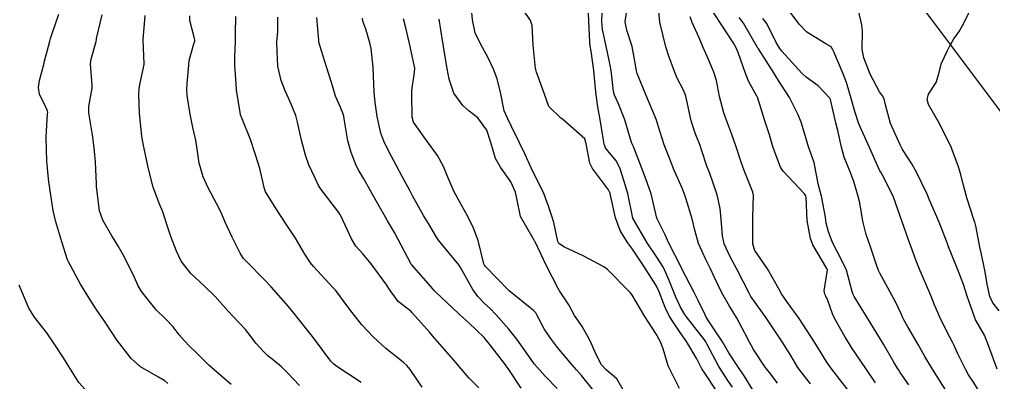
# Model space of a CAD drawing. Header units: metres. Extents: x 318500 to 325275, y 7408834 to 7428799.
# Drawn here: x 321874.3 to 321953.8, y 7423272.4 to 7423302 of the extents above; entities that cross this region are included whole.
import ezdxf

# ---------------------------------------------------------------- set-up
doc = ezdxf.new("R2010")
doc.units = ezdxf.units.M
doc.header["$MEASUREMENT"] = 0
for name, color, linetype in [('Curvas de Nivel 1m', 11, 'Continuous'), ('Curvas de Nivel 5m', 15, 'Continuous'), ('Vias Primárias', 230, 'Continuous')]:
    doc.layers.add(name, color=color, linetype=linetype)

msp = doc.modelspace()

# ---------------------------------------------------------------- linework, layer by layer
at = {"layer": 'Curvas de Nivel 1m', "flags": 128}
for points, elevation in [([(321931.182, 7423271.71), (321930.175, 7423273.243), (321929.976, 7423273.521), (321929.871, 7423273.725), (321929.584, 7423274.334), (321928.735, 7423275.742), (321928.221, 7423276.465), (321927.34, 7423277.764), (321926.977, 7423278.498), (321926.512, 7423279.776), (321926.268, 7423280.298), (321925.313, 7423281.79), (321924.312, 7423283.279), (321923.923, 7423283.806), (321923.303, 7423284.789), (321922.948, 7423285.821), (321922.536, 7423287.659), (321922.492, 7423287.828), (321922.374, 7423288.096), (321921.051, 7423289.85), (321920.84, 7423290.289), (321920.533, 7423291.858), (321920.426, 7423292.271), (321918.595, 7423293.879), (321918.451, 7423293.976), (321917.482, 7423294.916), (321917.142, 7423295.9), (321916.497, 7423297.696), (321916.435, 7423297.911), (321916.416, 7423297.996), (321916.2, 7423299.915), (321916.131, 7423301.501), (321916.008, 7423301.918), (321914.797, 7423303.717)], 819), ([(321938.844, 7423272.287), (321938.175, 7423273.142), (321937.831, 7423273.623), (321937.236, 7423274.588), (321936.599, 7423275.636), (321936.219, 7423276.21), (321935.229, 7423277.655), (321934.827, 7423278.242), (321934.254, 7423279.02), (321933.988, 7423279.405), (321933.833, 7423279.676), (321933.391, 7423280.565), (321932.811, 7423281.692), (321932.304, 7423282.646), (321931.814, 7423283.705), (321931.672, 7423284.361), (321931.567, 7423285.708), (321931.466, 7423286.596), (321931.233, 7423287.711), (321930.603, 7423289.511), (321930.523, 7423289.719), (321930.403, 7423290.05), (321929.986, 7423291.297), (321929.834, 7423291.729), (321929.439, 7423292.731), (321929.11, 7423293.74), (321928.73, 7423295.492), (321928.678, 7423295.747), (321928.635, 7423295.902), (321928.485, 7423296.223), (321927.959, 7423297.222), (321927.739, 7423297.761), (321927.283, 7423299.004), (321927.041, 7423299.772), (321926.56, 7423301.78), (321926.35, 7423303.782)], 823), ([(321928.161, 7423271.895), (321927.243, 7423273.759), (321926.829, 7423275.142), (321926.57, 7423275.775), (321926.219, 7423276.393), (321925.317, 7423277.789), (321924.258, 7423279.566), (321924.157, 7423279.699), (321924.048, 7423279.803), (321922.287, 7423281.607), (321921.992, 7423281.833), (321920.303, 7423282.714), (321918.769, 7423283.418), (321918.318, 7423283.739), (321918.237, 7423283.881), (321917.888, 7423285.439), (321917.756, 7423285.889), (321917.472, 7423286.774), (321917.057, 7423287.9), (321916.389, 7423289.208), (321916.037, 7423289.914), (321915.534, 7423291.042), (321915.103, 7423291.93), (321914.44, 7423293.264), (321914.105, 7423293.943), (321913.855, 7423294.547), (321913.577, 7423295.949), (321913.28, 7423297.161), (321912.977, 7423297.955), (321912.515, 7423298.929), (321911.93, 7423299.969), (321911.486, 7423300.923), (321911.274, 7423301.979), (321911.113, 7423303.441)], 818), ([(321952.544, 7423271.805), (321952.17, 7423272.424), (321951.764, 7423273.024), (321951.52, 7423273.44), (321950.861, 7423274.79), (321950.555, 7423275.455), (321950.439, 7423275.682), (321950.219, 7423276.081), (321949.51, 7423277.467), (321948.938, 7423278.789), (321948.666, 7423279.476), (321948.274, 7423280.436), (321947.813, 7423281.487), (321947.488, 7423282.306), (321947.037, 7423283.499), (321946.845, 7423284.022), (321946.34, 7423285.51), (321945.626, 7423287.521), (321944.858, 7423289.068), (321944.592, 7423289.537), (321944.524, 7423289.661), (321944.404, 7423289.913), (321943.663, 7423291.548), (321943.004, 7423292.992), (321942.766, 7423293.557), (321942.464, 7423294.493), (321942.171, 7423295.565), (321941.789, 7423296.866), (321941.52, 7423297.575), (321940.75, 7423299.363), (321940.648, 7423299.588), (321940.533, 7423299.758), (321940.114, 7423300.019), (321938.55, 7423300.963), (321937.922, 7423301.626), (321936.578, 7423303.432)], 828), ([(321954.097, 7423273.486), (321953.395, 7423275.412), (321953.052, 7423276.248), (321952.381, 7423277.428), (321952.329, 7423277.517), (321952.243, 7423277.736), (321951.793, 7423278.975), (321951.645, 7423279.439), (321951.344, 7423280.374), (321950.938, 7423281.45), (321950.313, 7423282.996), (321950.12, 7423283.462), (321949.997, 7423283.789), (321949.354, 7423285.47), (321948.578, 7423287.267), (321948.489, 7423287.479), (321948.374, 7423287.752), (321947.534, 7423289.493), (321947.125, 7423290.217), (321946.418, 7423291.31), (321946.346, 7423291.438), (321946.307, 7423291.512), (321946.161, 7423291.777), (321945.392, 7423293.526), (321944.963, 7423295.042), (321944.876, 7423295.534), (321944.733, 7423295.786), (321944.486, 7423296.105), (321943.711, 7423297.548), (321943.199, 7423298.874), (321943.074, 7423299.555), (321943.085, 7423301.021), (321943.055, 7423301.555), (321942.58, 7423303.56)], 829), ([(321886.397, 7423272.306), (321886.153, 7423272.534), (321885.636, 7423272.837), (321884.17, 7423273.674), (321883.403, 7423274.342), (321882.203, 7423275.907), (321881.901, 7423276.365), (321881.229, 7423277.384), (321880.536, 7423278.385), (321880.237, 7423278.826), (321879.274, 7423280.4), (321878.287, 7423282.227), (321878.213, 7423282.411), (321877.749, 7423283.863), (321877.585, 7423284.421), (321877.259, 7423285.493), (321877.021, 7423286.43), (321876.784, 7423288.013), (321876.727, 7423288.435), (321876.68, 7423288.743), (321876.514, 7423290.438), (321876.453, 7423292.406), (321876.458, 7423292.439), (321876.577, 7423294.309), (321876.585, 7423294.438), (321876.569, 7423294.556), (321876.454, 7423294.801), (321875.917, 7423295.9), (321875.824, 7423296.45), (321875.911, 7423297.016), (321876.285, 7423298.443), (321876.331, 7423298.615), (321876.513, 7423299.314), (321876.745, 7423300.218), (321876.814, 7423300.436), (321876.947, 7423300.846), (321877.494, 7423302.426)], 808), ([(321891.571, 7423272.236), (321890.172, 7423273.418), (321889.736, 7423273.819), (321889.263, 7423274.264), (321888.721, 7423274.805), (321888.196, 7423275.325), (321887.724, 7423275.808), (321887.327, 7423276.293), (321886.837, 7423276.922), (321886.222, 7423277.55), (321885.448, 7423278.318), (321884.252, 7423279.811), (321883.952, 7423280.335), (321883.659, 7423280.95), (321882.994, 7423282.349), (321882.751, 7423282.81), (321882.302, 7423283.579), (321882.005, 7423284.063), (321881.814, 7423284.367), (321881.08, 7423285.627), (321880.8, 7423286.383), (321880.595, 7423288.158), (321880.57, 7423288.387), (321880.558, 7423288.573), (321880.487, 7423290.389), (321880.403, 7423291.256), (321880.262, 7423292.392), (321880.234, 7423292.581), (321879.934, 7423294.395), (321879.935, 7423294.915), (321880.214, 7423296.393), (321880.224, 7423296.642), (321880.08, 7423298.394), (321880.132, 7423298.768), (321880.527, 7423300.205), (321880.565, 7423300.354), (321880.569, 7423300.389), (321880.579, 7423300.438), (321881.033, 7423302.383)], 809), ([(321902.163, 7423272.382), (321901.128, 7423273.064), (321900.176, 7423273.696), (321899.934, 7423273.88), (321899.69, 7423274.127), (321898.21, 7423276.15), (321896.594, 7423278.166), (321896.236, 7423278.594), (321894.821, 7423280.192), (321894.269, 7423280.78), (321892.83, 7423282.222), (321892.574, 7423282.507), (321892.297, 7423282.94), (321891.64, 7423284.237), (321891.051, 7423285.521), (321890.731, 7423286.246), (321890.351, 7423286.989), (321889.684, 7423288.26), (321889.277, 7423289.165), (321888.95, 7423290.272), (321888.697, 7423291.994), (321888.647, 7423292.277), (321888.434, 7423293.198), (321888.226, 7423294.283), (321887.972, 7423295.795), (321887.934, 7423296.288), (321887.98, 7423296.785), (321888.094, 7423298.286), (321888.131, 7423298.66), (321888.526, 7423300.01), (321888.585, 7423300.223), (321888.59, 7423300.279), (321888.587, 7423300.335), (321888.533, 7423300.57), (321888.182, 7423301.921), (321888.191, 7423302.285)], 811), ([(321907.15, 7423272.025), (321906.738, 7423272.603), (321906.174, 7423273.458), (321905.906, 7423273.773), (321905.59, 7423274.049), (321904.197, 7423275.177), (321903.178, 7423276.08), (321902.225, 7423277.093), (321901.429, 7423278.102), (321900.922, 7423278.785), (321900.256, 7423279.683), (321900.065, 7423279.93), (321899.895, 7423280.125), (321898.285, 7423281.85), (321898.039, 7423282.153), (321897.584, 7423282.871), (321896.802, 7423284.165), (321896.321, 7423284.898), (321895.479, 7423286.183), (321894.366, 7423287.955), (321894.278, 7423288.201), (321893.93, 7423289.751), (321893.787, 7423290.209), (321893.486, 7423291.132), (321893.134, 7423292.219), (321892.445, 7423293.903), (321892.325, 7423294.231), (321892.284, 7423294.4), (321892.009, 7423296.235), (321891.955, 7423296.758), (321891.858, 7423298.236), (321891.85, 7423298.897), (321891.908, 7423300.236), (321891.927, 7423300.845), (321891.949, 7423302.236)], 812), ([(321911.772, 7423271.966), (321910.969, 7423272.779), (321910.177, 7423273.7), (321909.931, 7423273.992), (321908.209, 7423275.96), (321908.164, 7423276.011), (321907.767, 7423276.467), (321906.369, 7423278.038), (321906.31, 7423278.109), (321906.241, 7423278.172), (321905.192, 7423278.999), (321904.425, 7423280.068), (321904.264, 7423280.33), (321902.987, 7423282.083), (321902.298, 7423282.874), (321901.728, 7423283.522), (321901.39, 7423284.104), (321900.529, 7423285.925), (321900.428, 7423286.119), (321900.342, 7423286.256), (321898.902, 7423288.142), (321898.695, 7423288.467), (321898.38, 7423289.1), (321897.912, 7423290.155), (321897.632, 7423290.928), (321897.295, 7423292.161), (321896.981, 7423293.625), (321896.83, 7423294.166), (321896.459, 7423295.106), (321896.121, 7423295.83), (321895.966, 7423296.178), (321895.645, 7423297.02), (321895.382, 7423298.187), (321895.322, 7423299.383), (321895.298, 7423300.188), (321895.369, 7423301.018), (321895.383, 7423302.188)], 813), ([(321915.234, 7423271.919), (321914.176, 7423273.526), (321914.007, 7423273.762), (321913.871, 7423273.935), (321912.759, 7423275.394), (321912.308, 7423275.959), (321912.212, 7423276.063), (321910.951, 7423277.257), (321910.239, 7423277.911), (321910.153, 7423277.991), (321908.258, 7423279.77), (321908.145, 7423279.898), (321908.051, 7423280.013), (321906.289, 7423282.004), (321906.262, 7423282.04), (321906.223, 7423282.109), (321905.188, 7423284.057), (321904.881, 7423284.617), (321904.335, 7423285.573), (321904.044, 7423286.073), (321903.641, 7423286.786), (321902.912, 7423288.085), (321902.379, 7423289.014), (321901.979, 7423289.69), (321901.768, 7423290.099), (321901.349, 7423291.163), (321901.077, 7423292.11), (321900.814, 7423293.745), (321900.748, 7423294.116), (321900.689, 7423294.353), (321900.458, 7423294.911), (321900.078, 7423295.738), (321899.957, 7423296.128), (321899.756, 7423296.855), (321899.354, 7423298.137), (321898.797, 7423299.875), (321898.728, 7423300.147), (321898.71, 7423300.325), (321898.55, 7423302.15)], 814), ([(321934.161, 7423271.74), (321933.438, 7423272.947), (321932.912, 7423273.689), (321932.197, 7423274.8), (321931.663, 7423275.705), (321930.519, 7423277.434), (321930.333, 7423277.719), (321930.242, 7423277.908), (321929.666, 7423279.141), (321929.36, 7423279.734), (321928.331, 7423281.708), (321928.312, 7423281.75), (321928.291, 7423281.789), (321927.291, 7423283.765), (321926.99, 7423284.434), (321926.34, 7423285.736), (321926.321, 7423285.78), (321926.314, 7423285.807), (321925.833, 7423287.785), (321925.559, 7423288.611), (321925.103, 7423289.793), (321924.418, 7423291.56), (321924.345, 7423291.726), (321924.31, 7423291.802), (321924.248, 7423291.977), (321923.693, 7423293.811), (321923.169, 7423295.12), (321922.859, 7423295.824), (321922.782, 7423296.125), (321922.585, 7423297.829), (321922.507, 7423298.28), (321922.161, 7423299.836), (321921.883, 7423301.179), (321921.813, 7423301.841), (321921.856, 7423302.545)], 821), ([(321936.167, 7423272.345), (321935.609, 7423273.083), (321935.156, 7423273.655), (321934.201, 7423275.074), (321933.867, 7423275.675), (321933.491, 7423276.411), (321932.806, 7423277.692), (321932.597, 7423278.048), (321932.249, 7423278.618), (321931.628, 7423279.706), (321931.029, 7423280.962), (321930.674, 7423281.716), (321930.301, 7423282.437), (321929.713, 7423283.729), (321929.418, 7423284.821), (321929.204, 7423285.737), (321928.687, 7423287.424), (321928.575, 7423287.747), (321928.377, 7423288.233), (321927.71, 7423289.76), (321927.333, 7423290.69), (321926.919, 7423291.773), (321926.442, 7423293.233), (321926.271, 7423293.782), (321926.169, 7423294.069), (321925.439, 7423295.79), (321924.707, 7423297.589), (321924.64, 7423297.799), (321924.512, 7423298.597), (321924.295, 7423299.804), (321923.871, 7423301.137), (321923.721, 7423301.812), (321923.828, 7423302.544)], 822), ([(321942.094, 7423271.561), (321941.24, 7423272.643), (321940.503, 7423273.585), (321940.187, 7423274.047), (321939.237, 7423275.605), (321938.233, 7423277.164), (321937.915, 7423277.623), (321936.978, 7423278.907), (321936.493, 7423279.638), (321936.266, 7423280.044), (321935.335, 7423281.654), (321934.312, 7423283.165), (321934.152, 7423283.673), (321934.153, 7423285.488), (321934.155, 7423285.673), (321934.156, 7423285.86), (321934.188, 7423287.673), (321934.136, 7423287.912), (321933.436, 7423289.684), (321933.17, 7423290.451), (321932.757, 7423291.695), (321932.434, 7423292.62), (321932.027, 7423293.704), (321931.785, 7423294.382), (321931.438, 7423295.71), (321931.171, 7423297.036), (321930.961, 7423297.715), (321930.515, 7423298.724), (321930.083, 7423299.727), (321929.778, 7423300.495), (321929.203, 7423301.74), (321929.026, 7423302.204)], 824), ([(321946.869, 7423272.201), (321946.177, 7423273.201), (321946.056, 7423273.389), (321945.978, 7423273.513), (321945.66, 7423274.046), (321944.802, 7423275.531), (321944.224, 7423276.486), (321943.555, 7423277.547), (321942.42, 7423279.397), (321942.334, 7423279.559), (321942.264, 7423279.813), (321941.783, 7423281.568), (321941.31, 7423282.57), (321940.76, 7423283.583), (321940.625, 7423283.888), (321940.331, 7423284.679), (321940.132, 7423285.387), (321940.097, 7423285.594), (321940.066, 7423285.873), (321939.742, 7423287.599), (321939.511, 7423288.475), (321939.292, 7423289.607), (321939.147, 7423290.349), (321938.696, 7423291.616), (321938.432, 7423292.45), (321938.097, 7423293.624), (321937.858, 7423294.227), (321937.126, 7423295.634), (321936.49, 7423296.652), (321936.102, 7423297.252), (321935.848, 7423297.65), (321934.598, 7423299.6), (321934.55, 7423299.67), (321934.53, 7423299.701), (321933.379, 7423301.688), (321933.038, 7423302.166)], 826), ([(321921.057, 7423271.841), (321920.171, 7423272.956), (321919.753, 7423273.434), (321919.365, 7423273.862), (321918.201, 7423275.255), (321917.702, 7423275.888), (321917.106, 7423276.779), (321916.519, 7423277.906), (321916.422, 7423278.087), (321916.244, 7423278.279), (321914.547, 7423279.637), (321914.259, 7423279.872), (321914.229, 7423279.899), (321914.196, 7423279.931), (321912.289, 7423281.88), (321912.231, 7423281.961), (321912.187, 7423282.066), (321911.719, 7423283.969), (321911.348, 7423284.992), (321910.845, 7423285.982), (321910.353, 7423286.865), (321909.75, 7423287.996), (321909.244, 7423289.139), (321908.894, 7423290.005), (321908.403, 7423290.899), (321907.599, 7423292.022), (321906.444, 7423293.622), (321906.335, 7423294.042), (321906.316, 7423295.89), (321906.313, 7423296.042), (321906.321, 7423296.194), (321906.492, 7423297.512), (321906.55, 7423297.989), (321906.546, 7423298.039), (321906.503, 7423298.272), (321906.113, 7423300.046), (321905.822, 7423301.33), (321905.617, 7423302.054)], 816), ([(321923.57, 7423271.809), (321923.032, 7423272.681), (321922.176, 7423273.438), (321921.805, 7423273.834), (321921.345, 7423274.687), (321920.837, 7423275.844), (321920.227, 7423276.953), (321919.855, 7423277.476), (321919.591, 7423277.86), (321919.113, 7423278.731), (321918.372, 7423279.878), (321918.263, 7423280.06), (321917.315, 7423281.895), (321916.376, 7423283.852), (321916.344, 7423283.91), (321916.32, 7423283.955), (321915.193, 7423285.921), (321914.888, 7423287.399), (321914.77, 7423287.926), (321914.383, 7423288.768), (321913.546, 7423289.943), (321913.129, 7423290.674), (321912.768, 7423291.957), (321912.435, 7423292.985), (321911.699, 7423293.971), (321910.995, 7423294.521), (321910.46, 7423294.986), (321909.734, 7423295.997), (321909.357, 7423297.132), (321909.201, 7423298.003), (321908.933, 7423299.604), (321908.861, 7423300.015), (321908.815, 7423300.298), (321908.55, 7423302.02)], 817), ([(321949.996, 7423271.628), (321948.813, 7423273.474), (321948.196, 7423274.527), (321947.652, 7423275.488), (321946.793, 7423276.941), (321946.466, 7423277.507), (321946.391, 7423277.657), (321946.245, 7423277.99), (321945.762, 7423279.024), (321945.495, 7423279.521), (321944.513, 7423281.311), (321944.406, 7423281.538), (321944.294, 7423281.84), (321943.732, 7423283.546), (321943.408, 7423284.47), (321943.114, 7423285.552), (321942.869, 7423287.049), (321942.757, 7423287.556), (321942.389, 7423288.794), (321942.088, 7423289.565), (321941.598, 7423290.759), (321941.386, 7423291.576), (321941.074, 7423292.947), (321940.91, 7423293.583), (321940.478, 7423295.461), (321940.432, 7423295.591), (321939.477, 7423296.593), (321938.497, 7423297.298), (321938.138, 7423297.624), (321936.526, 7423299.404), (321936.345, 7423299.643), (321936.059, 7423300.125), (321935.278, 7423301.659), (321934.974, 7423302.074)], 827), ([(321880.139, 7423271.282), (321879.132, 7423272.4), (321878.173, 7423273.921), (321877.877, 7423274.415), (321877.195, 7423275.425), (321876.525, 7423276.435), (321876.386, 7423276.612), (321876.214, 7423276.819), (321875.496, 7423277.725), (321875.045, 7423278.458), (321874.258, 7423280.329)], 807)]:
    msp.add_lwpolyline(points, dxfattribs=dict(at, elevation=elevation))
at = {"layer": 'Curvas de Nivel 5m', "flags": 128}
for points, elevation in [([(321932.492, 7423272.023), (321932.168, 7423272.466), (321931.379, 7423273.708), (321930.43, 7423275.494), (321930.312, 7423275.719), (321930.212, 7423275.863), (321928.718, 7423277.743), (321928.527, 7423278.03), (321928.248, 7423278.533), (321927.863, 7423279.363), (321927.701, 7423279.758), (321927.322, 7423280.716), (321926.843, 7423281.772), (321926.303, 7423282.624), (321925.514, 7423283.788), (321924.34, 7423285.8), (321923.929, 7423287.807), (321923.754, 7423288.435), (321923.318, 7423289.816), (321923.029, 7423290.444), (321922.413, 7423291.158), (321922.106, 7423291.524), (321922.003, 7423291.836), (321921.934, 7423292.331), (321921.687, 7423293.841), (321921.488, 7423294.867), (321921.347, 7423295.847), (321921.278, 7423296.644), (321921.154, 7423297.85), (321920.953, 7423299.424), (321920.877, 7423299.855), (321920.836, 7423300.158), (321920.764, 7423301.857), (321920.677, 7423303.76)], 820), ([(321944.168, 7423272.374), (321943.379, 7423273.548), (321942.205, 7423275.244), (321942.005, 7423275.563), (321941.687, 7423276.099), (321940.839, 7423277.581), (321940.649, 7423277.989), (321940.255, 7423279.094), (321940.099, 7423279.433), (321940.019, 7423279.594), (321939.976, 7423279.882), (321940.234, 7423281.591), (321940.196, 7423281.687), (321939.056, 7423283.609), (321938.844, 7423284.131), (321938.582, 7423285.616), (321938.488, 7423287.498), (321938.467, 7423287.619), (321938.373, 7423287.788), (321936.622, 7423289.638), (321936.403, 7423289.966), (321935.939, 7423291.171), (321935.781, 7423291.65), (321935.496, 7423292.592), (321935.152, 7423293.659), (321934.555, 7423295.592), (321934.528, 7423295.669), (321934.511, 7423295.701), (321934.481, 7423295.747), (321933.785, 7423296.972), (321933.519, 7423297.685), (321932.982, 7423299.234), (321932.78, 7423299.696), (321932.536, 7423300.129), (321931.506, 7423301.711), (321930.574, 7423303.125)], 825), ([(321897.141, 7423272.16), (321896.17, 7423273.172), (321895.675, 7423273.677), (321895.054, 7423274.187), (321894.563, 7423274.572), (321894.191, 7423274.919), (321893.587, 7423275.596), (321893.113, 7423276.216), (321892.721, 7423276.728), (321892.22, 7423277.266), (321891.283, 7423278.239), (321890.247, 7423279.403), (321889.395, 7423280.263), (321888.275, 7423281.296), (321887.486, 7423282.292), (321887.093, 7423283.093), (321886.63, 7423284.305), (321886.323, 7423285.2), (321885.972, 7423286.314), (321885.72, 7423286.946), (321885.187, 7423288.322), (321884.774, 7423289.938), (321884.698, 7423290.327), (321884.411, 7423291.732), (321884.296, 7423292.332), (321884.273, 7423292.481), (321884.074, 7423294.336), (321884.031, 7423295.902), (321884.05, 7423296.336), (321884.102, 7423296.709), (321884.455, 7423298.331), (321884.457, 7423298.374), (321884.372, 7423300.332), (321884.55, 7423302.33)], 810), ([(321918.16, 7423271.916), (321917.189, 7423272.914), (321916.305, 7423273.908), (321916.182, 7423274.072), (321914.872, 7423275.923), (321914.222, 7423276.748), (321913.169, 7423277.946), (321912.709, 7423278.417), (321912.249, 7423278.834), (321911.69, 7423279.405), (321911.299, 7423279.974), (321910.287, 7423281.762), (321910.135, 7423281.992), (321909.239, 7423283.067), (321908.475, 7423284.008), (321908.322, 7423284.235), (321907.67, 7423285.357), (321907.27, 7423286.026), (321906.364, 7423287.623), (321906.135, 7423288.044), (321905.522, 7423289.194), (321905.07, 7423290.06), (321904.408, 7423291.281), (321904.019, 7423292.074), (321903.786, 7423292.72), (321903.466, 7423294.08), (321903.319, 7423295.224), (321903.247, 7423296.082), (321903.18, 7423297.392), (321903.145, 7423298.084), (321902.979, 7423299.629), (321902.89, 7423300.086), (321902.541, 7423301.202), (321902.319, 7423301.865), (321902.286, 7423302.094)], 815), ([(321954.248, 7423278.246), (321953.734, 7423278.887), (321953.495, 7423279.411), (321953.279, 7423280.411), (321953.106, 7423281.418), (321952.772, 7423282.964), (321952.669, 7423283.425), (321952.613, 7423283.716), (321952.337, 7423285.175), (321952.294, 7423285.385), (321952.28, 7423285.431), (321952.245, 7423285.528), (321951.61, 7423287.441), (321951.332, 7423288.499), (321951.108, 7423289.449), (321950.944, 7423289.99), (321950.419, 7423291.368), (321950.38, 7423291.46), (321950.35, 7423291.532), (321949.401, 7423293.47), (321948.474, 7423295.064), (321948.37, 7423295.482), (321948.484, 7423295.922), (321949.111, 7423296.856), (321949.315, 7423297.472), (321949.549, 7423298.435), (321950.025, 7423299.465), (321950.201, 7423299.798), (321950.544, 7423300.409), (321950.976, 7423301.031), (321951.236, 7423301.45), (321951.928, 7423302.794)], 830)]:
    msp.add_lwpolyline(points, dxfattribs=dict(at, elevation=elevation))
at = {"layer": 'Vias Primárias'}
for points in [[(323715.644, 7420145.548, 0), (323709.04, 7420132.939)], [(323831.088, 7420001.787, 0), (323833.844, 7420008.443, 0.220888)], [(321917.159, 7423352.584), (321919.791, 7423349.26), (321923.255, 7423344.967), (321928.52, 7423340.397), (321934.894, 7423335.412, 0.033608), (321936.567, 7423334.275, -0.431381), (321936.983, 7423332.475), (321935.874, 7423328.458), (321935.736, 7423326.104), (321935.736, 7423324.442), (321936.151, 7423322.504), (321936.983, 7423319.457), (321939.069, 7423315.555), (321942.949, 7423309.6), (321948.629, 7423302.122), (321955.711, 7423292.674), (321959.452, 7423288.797), (321961.946, 7423286.581, 0.124169), (321968.874, 7423282.98, 0.145949), (321976.078, 7423283.396, 0.032386), (321978.295, 7423284.365), (321981.759, 7423287.046, -0.43411), (321984.276, 7423286.639, -1.875862)]]:
    msp.add_lwpolyline(points, format="xyb", dxfattribs=at)

doc.saveas('drawing.dxf')
